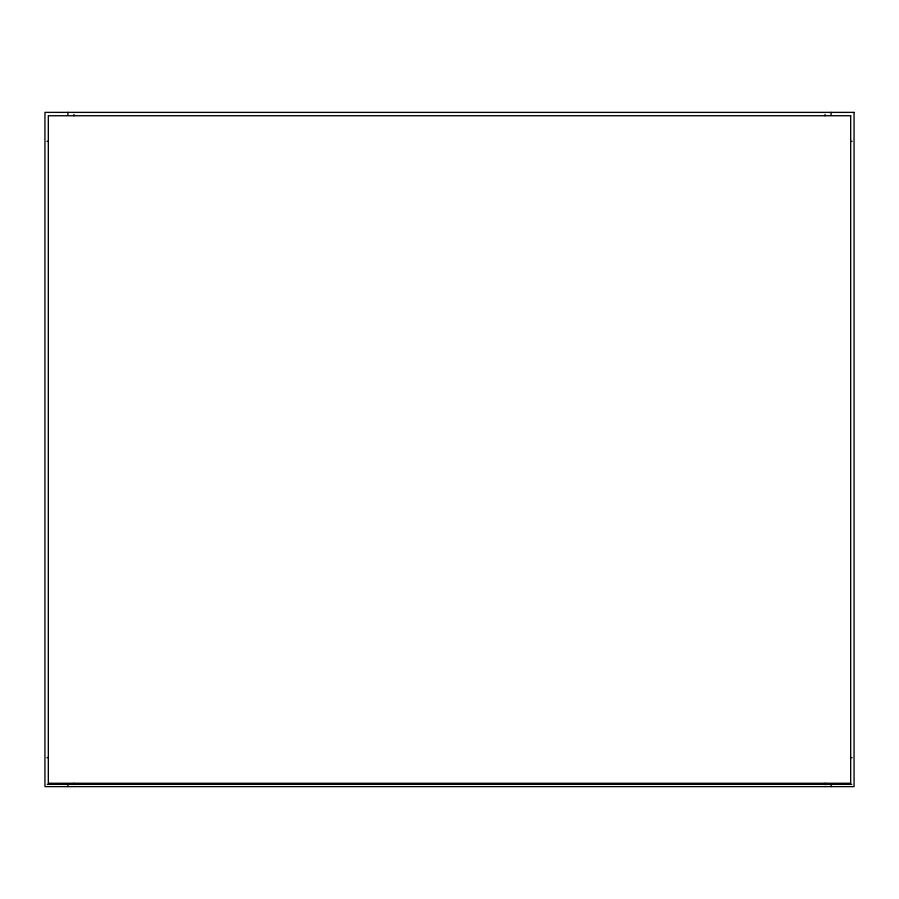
<?xml version="1.0" encoding="UTF-8"?>
<svg xmlns="http://www.w3.org/2000/svg" width="899" height="899" viewBox="0 0 899 899"><rect width="100%" height="100%" fill="white"/><g stroke="black" fill="none" stroke-linecap="round" stroke-linejoin="round"><path stroke-width="1.35" d="M47.242 784.333L851.758 784.333M46.973 141.368L48.321 141.368M850.679 141.368L852.027 141.368M46.973 757.632L48.321 757.632M850.679 757.632L852.027 757.632M831.126 112.375L831.126 115.184M831.126 783.816L831.126 786.625M825.057 114.398L825.057 115.746M825.057 783.254L825.057 784.602M73.943 114.398L73.943 115.746M73.943 783.254L73.943 784.602M67.874 112.375L67.874 115.184M67.874 783.816L67.874 786.625M854.05 112.375L44.95 112.375L44.95 786.625L854.05 786.625L854.05 112.375M850.679 115.746L48.321 115.746L48.321 783.254L850.679 783.254L850.679 115.746"/></g></svg>
